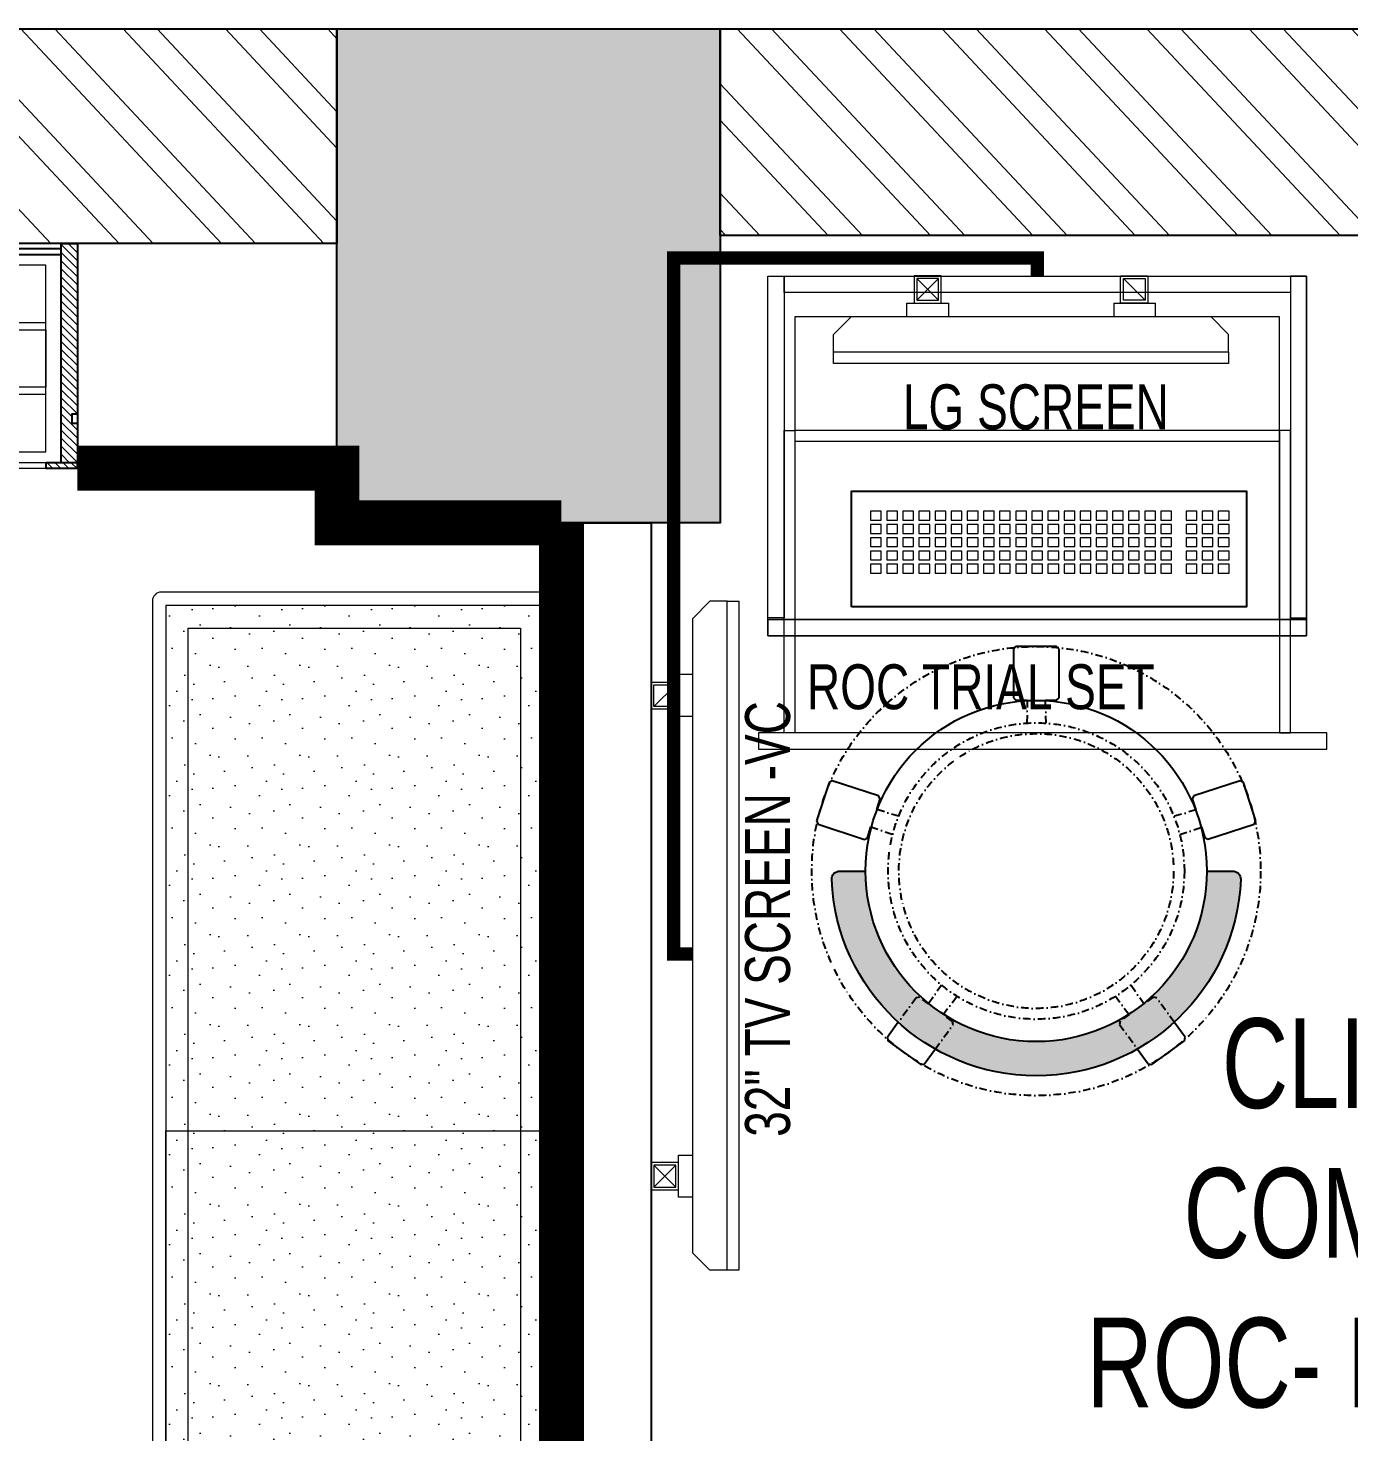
# Model space of a CAD drawing. Header units: feet. Extents: x 7066739 to 7090002, y -5586942 to -5581621.
# Drawn here: x 7083303 to 7084774, y -5583185 to -5581621 of the extents above; entities that cross this region are included whole.
import ezdxf

# ---------------------------------------------------------------- set-up
doc = ezdxf.new("R2010")
doc.units = ezdxf.units.FT
doc.header["$LTSCALE"] = 33
doc.header["$MEASUREMENT"] = 0
for name, pattern in [('ACAD_ISO03W100', [30, 12, -18]), ('DASHDOT2', [0.5, 0.25, -0.125, 0, -0.125]), ('HIDDEN', [9.524999999999995, 6.349999999999997, -3.174999999999998]), ('HIDDEN2', [4.7624999999999975, 3.174999999999998, -1.587499999999999])]:
    doc.linetypes.add(name, pattern=pattern)
doc.layers.add('A-WALL', color=1, linetype='Continuous')
doc.layers.add('column', color=10, linetype='Continuous')
for name, color, linetype, lineweight in [('Floor-Unit', 1, 'Continuous', 13), ('HATCH', 9, 'Continuous', 9), ('LENS-DIM', 252, 'Continuous', 5), ('LENS-FURNITURE', 13, 'Continuous', 9), ('LENS-HATCH', 251, 'Continuous', 5), ('LENS-PARTITION', 21, 'Continuous', 25), ('LENS-TEXT', 31, 'Continuous', 5), ('LENS_DIMENSION', 193, 'Continuous', 0), ('LENS_PARTITION', 21, 'Continuous', 25), ('LENS_TEXT', 31, 'Continuous', 5), ('LK-EQPMT', 3, 'Continuous', 18), ('LK-FF&E FLOOR', 1, 'Continuous', 9), ('LK-FF&E WALL', 1, 'Continuous', 9), ('LK-FLUTTED FINISH', 20, 'Continuous', 30), ('LK-MIRROR', 133, 'Continuous', 13), ('LN-ELEVATION-1', 81, 'Continuous', 25), ('LN-ELEVATION-2', 103, 'Continuous', 20), ('LN-ELEVATION-3', 125, 'Continuous', 18), ('LN-ELEVATION-5', 167, 'Continuous', 5), ('LN-HATCH', 251, 'Continuous', 0), ('TV', 92, 'Continuous', 18)]:
    doc.layers.add(name, color=color, linetype=linetype, lineweight=lineweight)
doc.styles.get("Standard").update_dxf_attribs({"font": 'GILC____.TTF'})
pattern_1 = [(45, (7858054.083674966, 3504049.203216764), (-4.490128060534575, 4.490128060534575), [])]

# ---------------------------------------------------------------- blocks, each defined once
blk = doc.blocks.new('A$Cb4ac870e')
at = {"layer": 'column'}
h = blk.add_hatch(color=8, dxfattribs=at)
h.dxf.hatch_style = 1
h.paths.add_polyline_path([(-5927.952112843282, 4888), (-6354.952112843283, 4888), (-6354.952112843283, 4338), (-5927.952112843282, 4338)])
h.paths.add_polyline_path([(-10255.95211284328, 4888), (-10684.95211284328, 4888), (-10684.95211284328, 4383), (-10255.95211284328, 4383)])
h.paths.add_polyline_path([(-16785.52432420291, 4888), (-17218.52432420291, 4888), (-17218.52432420291, 4332), (-16785.52432420291, 4332)])
h.paths.add_polyline_path([(-19473.52432420291, 257), (-19703.52432420291, 257), (-19703.52432420291, -432), (-19473.52432420291, -432)])
h.paths.add_polyline_path([(-16785.52432420291, 257), (-17218.52432420291, 257), (-17218.52432420291, -432), (-16785.52432420291, -432)])
h.paths.add_polyline_path([(-13294.52432420291, 257), (-13724.52432420291, 257), (-13724.52432420291, -432), (-13294.52432420291, -432)])
h.paths.add_polyline_path([(0, 458), (-454.9521128432825, 458), (-454.9521128432825, 0), (0, 0)])
h.paths.add_polyline_path([(-20164.52432420291, 59), (-20668.52432420291, 59), (-20668.52432420291, -432), (-20164.52432420291, -432)])
h.paths.add_polyline_path([(-20181.52432420291, 4377), (-20622.52432420291, 4377), (-20622.52432420291, 4888), (-20181.52432420291, 4888)])
h.paths.add_polyline_path([(-10255.95211284328, 248), (-10684.95211284328, 248), (-10684.95211284328, -432), (-10255.95211284328, -432)])
h.paths.add_polyline_path([(-13724.52432420291, 4888), (-13294.52432420291, 4888), (-13294.52432420291, 4371), (-13724.52432420291, 4371)])
h.paths.add_polyline_path([(-19703.52432420291, 4183), (-19703.52432420291, 4888), (-19473.52432420244, 4888), (-19473.52432420291, 4183)])
h.paths.add_polyline_path([(0, 4888), (-437.9521128432825, 4888), (-437.9521128432825, 4365), (0, 4365)])
at = {"layer": 'LN-HATCH'}
h = blk.add_hatch(dxfattribs=at)
h.set_pattern_fill('ANSI32', color=256, scale=222, angle=88.10999999999999)
h.set_pattern_definition([(133.11, (-3379912.135196781, 5464496.307277939), (-60.77608072651567, -56.89314995255626), []), (133.11, (-3379910.840886525, 5464535.530354766), (-60.77608072651567, -56.89314995255626), [])])
h.paths.add_polyline_path([(-20622.52432420291, 4659), (-22526.07278990932, 4659), (-22526.07278990932, 4889), (-20622.52432420291, 4889)])
h.paths.add_polyline_path([(-19703.52432420291, 4659), (-20181.52432420291, 4659), (-20181.52432420291, 4888), (-19703.52432420291, 4888)])
h.paths.add_polyline_path([(-17218.52432420291, 4659), (-19473.52432420244, 4659), (-19473.52432420244, 4888), (-17218.52432420291, 4888)])
h.paths.add_polyline_path([(-13724.52432420291, 4662), (-16785.52432420291, 4662), (-16785.52432420291, 4888), (-13724.52432420291, 4888)])
h.paths.add_polyline_path([(-10684.95211284328, 4662), (-13294.52432420291, 4662), (-13294.52432420291, 4888), (-10684.95211284328, 4888)])
h.paths.add_polyline_path([(-6354.952112843283, 4649), (-10255.95211284328, 4649), (-10255.95211284328, 4888), (-6354.952112843283, 4888)])
h.paths.add_polyline_path([(-437.9521128432825, 4658), (-5927.952112843282, 4658), (-5927.952112843282, 4888), (-437.9521128432825, 4888)])
h.paths.add_polyline_path([(-227.4760564216413, 458), (0, 458), (0, 4365), (-227.4760564216413, 4365)])
h.paths.add_polyline_path([(-10255.95211284328, -202), (-6728.952112843282, -202), (-6728.952112843282, 230), (-454.9521128432825, 230), (-454.9521128432825, 0), (-6498.952112842816, 0), (-6498.952112843283, -432), (-10255.95211284328, -432)])
h.paths.add_polyline_path([(-13294.52432420291, -202), (-10684.95211284328, -202), (-10684.95211284328, -432), (-13294.52432420291, -432)])
h.paths.add_polyline_path([(-16785.52432420291, -202), (-13724.52432420291, -202), (-13724.52432420291, -432), (-16785.52432420291, -432)])
h.paths.add_polyline_path([(-19473.52432420291, -202), (-17218.52432420291, -202), (-17218.52432420291, -432), (-19473.52432420291, -432)])
h.paths.add_polyline_path([(-20164.52432420291, -202), (-19703.52432420291, -202), (-19703.52432420291, -432), (-20164.52432420291, -432)])
h.paths.add_polyline_path([(-21695.52432420291, -190), (-20668.52432420291, -190), (-20668.52432420291, -432), (-21695.52432420291, -432)])
at = {"layer": 'A-WALL'}
for points in [[(-6354.952112843283, 4649), (-10255.95211284328, 4649), (-10255.95211284328, 4888), (-6354.952112843283, 4888)], [(-437.9521128432825, 4658), (-5927.952112843282, 4658), (-5927.952112843282, 4888), (-437.9521128432825, 4888)]]:
    blk.add_lwpolyline(points, close=True, dxfattribs=at)
at = {"layer": 'column'}
blk.add_lwpolyline([(-6354.952112843283, 4888), (-5927.952112843282, 4888), (-5927.952112843282, 4338), (-6354.952112843283, 4338)], close=True, dxfattribs=at)
blk = doc.blocks.new('TRIAL SET ROC')
at = {"layer": 'LENS-DIM', "ltscale": 0.5}
for points in [[(-400.3652351796627, -364.3162249757442), (-430.3652351796626, -364.3162249757442)], [(169.6347648203373, -364.3162249757442), (139.6347648203373, -364.3162249757442)]]:
    blk.add_lwpolyline(points, dxfattribs=at)
at = {"layer": 'LENS-FURNITURE'}
blk.add_lwpolyline([(-430.3652351796626, 18), (169.6347648203373, 18), (169.6347648203373, -382.3162249757443), (-430.3652351796626, -382.3162249757443)], close=True, dxfattribs=at)
at = {"layer": 'LENS-FURNITURE', "color": 146}
for points in [[(-412.3652351796627, -153.6065521437457), (-400.3652351796627, -153.6065521437457), (-400.3652351796628, -490.6065521437458), (-412.3652351796627, -490.6065521437458)], [(139.6347648203373, -153.6065521437458), (-400.3652351796627, -153.6065521437457), (-400.3652351796627, -165.6065521437457), (139.6347648203373, -165.6065521437458)], [(151.6347648203373, -153.6065521437458), (139.6347648203373, -153.6065521437458), (139.6347648203372, -490.6065521437458), (151.6347648203373, -490.6065521437458)], [(192.1347648203373, -490.6065521437458), (-440.8652351796627, -490.6065521437458), (-440.8652351796627, -508.6065521437458), (192.1347648203373, -508.6065521437458)]]:
    blk.add_lwpolyline(points, close=True, dxfattribs=at)
at = {"layer": 'LN-ELEVATION-2'}
for points in [[(-430.3652351796626, 18), (-412.3652351796627, 18), (-412.3652351796627, -362.3162249757442), (-430.3652351796626, -362.3162249757442)], [(-412.3652351796627, 18), (151.6347648203373, 18), (151.6347648203373, 0), (-412.3652351796627, 0)], [(169.6347648203373, 18), (151.6347648203373, 18), (151.6347648203373, -362.3162249757442), (169.6347648203373, -362.3162249757442)], [(169.6347648203373, -364.3162249757442), (-430.3652351796626, -364.3162249757442), (-430.3652351796626, -382.3162249757443), (169.6347648203373, -382.3162249757443)], [(169.6347648203373, -382.3162249757443), (-430.3652351796626, -382.3162249757443), (-430.3652351796626, -364.3162249757442), (169.6347648203373, -364.3162249757442)]]:
    blk.add_lwpolyline(points, close=True, dxfattribs=at)
at = {"layer": 'LN-ELEVATION-2', "linetype": 'HIDDEN', "ltscale": 100}
blk.add_lwpolyline([(-400.3652351796627, -364.3162249757442), (139.6347648203373, -364.3162249757442), (139.6347648203373, -27.35909500904381), (-400.3652351796627, -27.35909500904381)], close=True, dxfattribs=at)
at = {"insert": (-386.8645105547048, -414.1468168679739), "char_height": 50, "attachment_point": 1}
blk.add_mtext_dynamic_manual_height_columns('ROC TRIAL SET', width=625.228464345434, gutter_width=500, heights=[0], dxfattribs=at)
blk = doc.blocks.new('*U24')
at = {"layer": 'LK-EQPMT', "ltscale": 12}
blk.add_lwpolyline([(5.986879315214991, 4.914598100478997), (-5.986879315214991, 4.914598100478997), (-5.986879315214991, -4.914598100478997), (5.986879315214991, -4.914598100478997)], close=True, dxfattribs=at)
blk = doc.blocks.new('*U25')
at = {"color": 0, "linetype": 'ByBlock', "lineweight": -2}
for p in [(0, 0), (17.96063794564497, 0), (35.92127589128995, 0), (53.88191383693492, 0), (71.8425517825799, 0), (89.80318972822487, 0), (107.7638276738698, 0), (125.7244656195148, 0), (143.6851035651598, 0), (161.6457415108048, 0), (179.6063794564497, 0), (197.5670174020947, 0), (215.5276553477397, 0), (233.4882932933847, 0), (251.4489312390296, 0), (269.4095691846746, 0), (287.3702071303196, 0), (305.3308450759646, 0), (323.2914830216096, 0), (-9e-16, -14.74379430143699), (17.96063794564497, -14.74379430143699), (35.92127589128995, -14.74379430143699), (53.88191383693492, -14.74379430143699), (71.8425517825799, -14.74379430143699), (89.80318972822487, -14.74379430143699), (107.7638276738698, -14.74379430143699), (125.7244656195148, -14.74379430143699), (143.6851035651598, -14.74379430143699), (161.6457415108048, -14.74379430143699), (179.6063794564497, -14.74379430143699), (197.5670174020947, -14.74379430143699), (215.5276553477397, -14.74379430143699), (233.4882932933847, -14.74379430143699), (251.4489312390296, -14.74379430143699), (269.4095691846746, -14.74379430143699), (287.3702071303196, -14.74379430143699), (305.3308450759646, -14.74379430143699), (323.2914830216096, -14.74379430143699), (-1.8e-15, -29.48758860287398), (17.96063794564497, -29.48758860287398), (35.92127589128995, -29.48758860287398), (53.88191383693492, -29.48758860287398), (71.8425517825799, -29.48758860287398), (89.80318972822487, -29.48758860287398), (107.7638276738698, -29.48758860287398), (125.7244656195148, -29.48758860287398), (143.6851035651598, -29.48758860287398), (161.6457415108048, -29.48758860287398), (179.6063794564497, -29.48758860287398), (197.5670174020947, -29.48758860287398), (215.5276553477397, -29.48758860287398), (233.4882932933847, -29.48758860287398), (251.4489312390296, -29.48758860287398), (269.4095691846746, -29.48758860287398), (287.3702071303196, -29.48758860287398), (305.3308450759646, -29.48758860287398), (323.2914830216096, -29.48758860287398), (-2.7e-15, -44.23138290431096), (17.96063794564497, -44.23138290431096), (35.92127589128995, -44.23138290431096), (53.88191383693492, -44.23138290431096), (71.8425517825799, -44.23138290431096), (89.80318972822487, -44.23138290431096), (107.7638276738698, -44.23138290431096), (125.7244656195148, -44.23138290431096), (143.6851035651598, -44.23138290431096), (161.6457415108048, -44.23138290431096), (179.6063794564497, -44.23138290431096), (197.5670174020947, -44.23138290431096), (215.5276553477397, -44.23138290431096), (233.4882932933847, -44.23138290431096), (251.4489312390296, -44.23138290431096), (269.4095691846746, -44.23138290431096), (287.3702071303196, -44.23138290431096), (305.3308450759646, -44.23138290431096), (323.2914830216096, -44.23138290431096), (-3.6e-15, -58.97517720574795), (17.96063794564497, -58.97517720574795), (35.92127589128994, -58.97517720574795), (53.88191383693492, -58.97517720574795), (71.8425517825799, -58.97517720574795), (89.80318972822487, -58.97517720574795), (107.7638276738698, -58.97517720574795), (125.7244656195148, -58.97517720574795), (143.6851035651598, -58.97517720574795), (161.6457415108048, -58.97517720574795), (179.6063794564497, -58.97517720574795), (197.5670174020947, -58.97517720574795), (215.5276553477397, -58.97517720574795), (233.4882932933847, -58.97517720574795), (251.4489312390296, -58.97517720574795), (269.4095691846746, -58.97517720574795), (287.3702071303196, -58.97517720574795), (305.3308450759646, -58.97517720574795), (323.2914830216096, -58.97517720574795)]:
    blk.add_blockref('*U24', p, dxfattribs=at)
blk = doc.blocks.new('*U22')
at = {"layer": 'LK-EQPMT', "ltscale": 12}
blk.add_lwpolyline([(5.986879315214991, 4.914598100478997), (-5.986879315214991, 4.914598100478997), (-5.986879315214991, -4.914598100478997), (5.986879315214991, -4.914598100478997)], close=True, dxfattribs=at)
blk = doc.blocks.new('*U23')
at = {"color": 0, "linetype": 'ByBlock', "lineweight": -2}
for p in [(0, 0), (17.96063794564497, 0), (35.92127589128995, 0), (-9e-16, -14.74379430143699), (17.96063794564497, -14.74379430143699), (35.92127589128995, -14.74379430143699), (-1.8e-15, -29.48758860287398), (17.96063794564497, -29.48758860287398), (35.92127589128995, -29.48758860287398), (-2.7e-15, -44.23138290431096), (17.96063794564497, -44.23138290431096), (35.92127589128995, -44.23138290431096), (-3.6e-15, -58.97517720574795), (17.96063794564497, -58.97517720574795), (35.92127589128994, -58.97517720574795)]:
    blk.add_blockref('*U22', p, dxfattribs=at)
blk = doc.blocks.new('*U17')
at = {"ltscale": 12}
blk.add_lwpolyline([(8.040144996717572, 2.91038e-11), (8.040144996717572, 129.0940371821052), (448.0401449967176, 129.0940371821052), (448.0401449967176, 2.91038e-11)], close=True, dxfattribs=at)
for name, p in [('*U25', (35.16895717114949, 101.6202952143818)), ('*U23', (386.6121428576974, 101.6202952143818))]:
    blk.add_blockref(name, p)
blk = doc.blocks.new('CLINIC SCREEN')
at = {"layer": 'TV'}
for p, q in [((-103.1090284836336, 42.85441964946222), (-127.4114311772946, 18.55201695591665)), ((-127.4114311772946, 42.85441964946222), (-103.1090284836336, 18.55201695591665)), ((102.7052824410566, 42.85441964946222), (127.007685134602, 18.55201695591665))]:
    blk.add_line(p, q, dxfattribs=at)
at = {"layer": 'TV', "ltscale": 12}
for p, q in [((-220.0000000000082, -19.41163062257681), (-200.5883693773149, 0)), ((200.5883693773149, 0), (-200.5883693773149, 0)), ((-138.5315413423604, 0), (-138.5315413423604, 15.514207008644)), ((-138.5315413423604, 15.514207008644), (-91.98892031613741, 15.514207008644)), ((-91.98892031613741, 15.514207008644), (-91.98892031613741, 0)), ((91.98892031610741, 15.514207008644), (91.98892031610741, 0)), ((91.98892031610741, 15.514207008644), (138.5315413423595, 15.514207008644)), ((138.5315413423595, 0), (138.5315413423595, 15.514207008644)), ((219.9999999999918, -19.41163062257681), (200.5883693773149, 0)), ((-220.0000000000082, -38.82326124538668), (-220.0000000000082, -19.41163062257681)), ((219.9999999999918, -38.82326124538668), (219.9999999999918, -19.41163062257681))]:
    blk.add_line(p, q, dxfattribs=at)
at = {"layer": 'TV'}
for points in [[(-130.4492315140169, 15.51421661919448), (-100.0712281470269, 15.51421661919448), (-100.0712281470269, 45.89221998606814), (-130.4492315140169, 45.89221998606814)], [(-127.4114311772946, 18.55201695591665), (-103.1090284836336, 18.55201695591665), (-103.1090284836336, 42.85441964946222), (-127.4114311772946, 42.85441964946222)], [(130.0454854713243, 15.51421661919448), (99.66748210433435, 15.51421661919448), (99.66748210433435, 45.89221998606814), (130.0454854713243, 45.89221998606814)], [(127.007685134602, 18.55201695591665), (102.7052824410566, 18.55201695591665), (102.7052824410566, 42.85441964946222), (127.007685134602, 42.85441964946222)]]:
    blk.add_lwpolyline(points, close=True, dxfattribs=at)
at = {"layer": 'TV', "ltscale": 12}
blk.add_lwpolyline([(-220.0000000000082, -51.71278328332107), (-220.0000000000082, -38.82326124538668), (219.9999999999918, -38.82326124538668), (219.9999999999918, -51.71278328332107)], close=True, dxfattribs=at)
at = {"layer": 'Floor-Unit', "color": 0, "ltscale": 2, "insert": (5.199680584678389, -100.4085774972336), "char_height": 50, "attachment_point": 5}
blk.add_mtext_dynamic_manual_height_columns('LG SCREEN', width=466.4796511627907, gutter_width=12.5, heights=[0], dxfattribs=at)
blk = doc.blocks.new('32INCH VC FOR CLINIC')
at = {"layer": 'LK-EQPMT'}
for p, q in [((116.8909715171903, 152.5672029328125), (92.58856882341206, 128.264800239267)), ((92.58856882341206, 152.5672029328125), (116.8909715171903, 128.264800239267)), ((627.7052824404091, 152.5672029328125), (652.0076851341872, 128.264800239267))]:
    blk.add_line(p, q, dxfattribs=at)
at = {"layer": 'LK-EQPMT', "ltscale": 12}
for p, q in [((81.46845865808427, 109.7127832833503), (81.46845865808427, 125.2269902919943)), ((81.46845865808427, 125.2269902919943), (128.0110796838999, 125.2269902919943)), ((128.0110796838999, 125.2269902919943), (128.0110796838999, 109.7127832833503)), ((616.9889203161001, 125.2269902919943), (616.9889203161001, 109.7127832833503)), ((616.9889203161001, 125.2269902919943), (663.5315413419156, 125.2269902919943)), ((663.5315413419156, 109.7127832833503), (663.5315413419156, 125.2269902919943)), ((0, 90.30115266077335), (19.41163062304258, 109.7127832833503)), ((725.5883693769574, 109.7127832833503), (19.41163062304258, 109.7127832833503)), ((745, 90.30115266077335), (725.5883693769574, 109.7127832833503)), ((0, 70.88952203796362), (0, 90.30115266077335)), ((745, 70.88952203796362), (745, 90.30115266077335))]:
    blk.add_line(p, q, dxfattribs=at)
at = {"layer": 'LK-EQPMT'}
for points in [[(89.55076848529278, 125.2269999025447), (119.9287718534469, 125.2269999025447), (119.9287718534469, 155.6050032694184), (89.55076848529278, 155.6050032694184)], [(92.58856882341206, 128.264800239267), (116.8909715171903, 128.264800239267), (116.8909715171903, 152.5672029328125), (92.58856882341206, 152.5672029328125)], [(655.0454854704439, 125.2269999025447), (624.6674821041522, 125.2269999025447), (624.6674821041522, 155.6050032694184), (655.0454854704439, 155.6050032694184)], [(652.0076851341872, 128.264800239267), (627.7052824404091, 128.264800239267), (627.7052824404091, 152.5672029328125), (652.0076851341872, 152.5672029328125)]]:
    blk.add_lwpolyline(points, close=True, dxfattribs=at)
at = {"layer": 'LK-EQPMT', "ltscale": 12}
blk.add_lwpolyline([(0, 58.0000000000291), (0, 70.88952203796362), (745, 70.88952203796362), (745, 58.0000000000291)], close=True, dxfattribs=at)
at = {"layer": 'LENS-TEXT', "color": 0, "ltscale": 2, "insert": (391.1996805854142, 25.6359011628374), "char_height": 50, "attachment_point": 5}
blk.add_mtext_dynamic_manual_height_columns('32" TV SCREEN -VC', width=466.4796511627907, gutter_width=12.5, heights=[0], dxfattribs=at)
blk = doc.blocks.new('DR STOOL')
at = {"layer": 'HATCH'}
h = blk.add_hatch(dxfattribs=at)
h.set_pattern_fill('ANSI36', color=250, angle=-90.00000000000001)
h.set_pattern_definition([(315, (-227.8099174643867, 917.3997257252777), (6.173926083235043, -1.683798022700468), [7.9375, -1.587499999999999, 0, -1.587499999999999])])
edge = h.paths.add_edge_path()
edge.add_line((-190.0000000041909, 4.511094e-10), (-218.6899174675346, 4.511094e-10))
edge.add_arc((-218.6899174670689, 9.120000000388245), 9.119999999940092, 177.6119845363388, 269.9999999996136, ccw=False)
edge.add_arc((-1.8626451e-09, 3.565219e-10), 228.000000002257, 2.3880154632688004, 177.6119845367313, ccw=False)
edge.add_arc((218.6899174633436, 9.120000000497384), 9.120000000051716, -90.00000000034493, 2.3880154629299, ccw=False)
edge.add_line((218.6899174633436, 4.511094e-10), (190, 4.511094e-10))
edge.add_arc((-1.8626451e-09, 4.511094e-10), 190.000000001979, -1.27e-14, 180)
at = {"layer": 'LN-ELEVATION-1', "color": 1, "ltscale": 100}
for p, q in [((-128.6221585394814, 215.4841044476634), (-165.2704676063731, 189.0243927398114)), ((-124.7228340068832, 214.8545704018979), (-128.6221585394814, 215.4841044476634)), ((-112.6981821293011, 198.1996966340157), (-124.7228340068832, 214.8545704018979)), ((124.7553772013634, 214.9803744515593), (112.5488144652918, 198.2845540212292)), ((128.7014972954057, 215.5933048763618), (124.7553772013634, 214.9803744515593)), ((128.7014972954057, 215.5933048763618), (124.7553772013634, 214.9803744515593)), ((165.1911288509145, 188.915192311113), (128.7014972954057, 215.5933048763618)), ((165.1911288509145, 188.915192311113), (128.7014972954057, 215.5933048763618)), ((-165.2704676063731, 189.0243927398114), (-165.9069543029182, 185.0820035930228)), ((165.7973639420234, 185.0121775862135), (165.1911288509145, 188.915192311113)), ((165.7973639420234, 185.0121775862135), (165.1911288509145, 188.915192311113)), ((-165.9069543029182, 185.0820035930228), (-153.8003208162263, 168.3135803133482)), ((153.6734594982117, 168.4294150282658), (165.7973639420234, 185.0121775862135)), ((-191.2928382232785, -35.45407700946089), (-242.9550312487409, -52.24013893969095)), ((-187.9259491492994, -37.1695928365807), (-191.2928382232785, -35.45407700946089)), ((-184.1424400564283, -48.81403796559607), (-187.9259491492994, -37.1695928365807)), ((188.0651108901948, -36.96233201187715), (184.0504167033359, -49.19388854173303)), ((191.3981811110861, -35.27656588272658), (188.0651108901948, -36.96233201187715)), ((243.0100176925771, -52.21682526778022), (191.3981811110861, -35.27656588272658)), ((-242.9550312487409, -52.24013893969095), (-244.7482102331705, -55.75945052818861)), ((-244.7482102331705, -55.75945052818861), (-230.7800458371639, -98.74904560100549)), ((230.715890809428, -98.7280946081737), (244.8123673382215, -55.78040257930116)), ((244.8123673382215, -55.78040257930116), (243.0100176925771, -52.21682526778022)), ((-173.8639617776498, -80.4479453730819), (-177.8421125086024, -68.2044548037811)), ((177.6922140880488, -68.56540505095472), (173.8739495249465, -80.1985000452405)), ((-227.2218665438704, -100.5620286722478), (-175.5596735184081, -83.7759667420105)), ((-175.5596735184081, -83.7759667420105), (-173.8639617776498, -80.4479453730819)), ((173.8739495249465, -80.1985000452405), (175.5794035866856, -83.5704969359358)), ((175.5794035866856, -83.5704969359358), (227.1912401677109, -100.5107563209894)), ((-230.7800458371639, -98.74904560100549), (-227.2218665438704, -100.5620286722478)), ((227.1912401677109, -100.5107563209894), (230.715890809428, -98.7280946081737)), ((-22.72193054761737, -190.2142363802995), (-25.39390889601782, -192.886214728569)), ((-25.39390889601782, -192.886214728569), (-25.39390889601782, -247.2070584567482)), ((-10.47823652112856, -190.2142363802995), (-22.72193054761737, -190.2142363802995)), ((22.78362171910703, -190.2142363802995), (9.910054048988968, -190.2142363802995)), ((25.42475448176265, -192.8553691428751), (22.78362171910703, -190.2142363802995)), ((25.42475448176265, -247.1762128710543), (25.42475448176265, -192.8553691428751)), ((-25.39390889601782, -247.2070584567482), (-22.60096735274419, -250)), ((-22.60096735274419, -250), (22.60096735274419, -250)), ((22.60096735274419, -250), (25.42475448176265, -247.1762128710543))]:
    blk.add_line(p, q, dxfattribs=at)
at = {"layer": 'LN-ELEVATION-1', "linetype": 'DASHDOT2'}
for p, q in [((-92.92521573789418, 170.8129362839827), (-112.6981821293011, 198.1996966340157)), ((112.5488144652918, 198.2845540212292), (92.69529851106927, 171.1294289919315)), ((-153.8003208162263, 168.3135803133482), (-134.1093360339291, 141.0403694751003)), ((-103.4542870586738, 159.9154408004979), (-93.52748446213081, 167.0824927485227)), ((-88.15393704269081, 139.4771787207864), (-103.4542870586738, 159.9154408004979)), ((-93.52748446213081, 167.0824927485227), (-92.92521573789418, 170.8129362839827)), ((103.6608748426661, 159.8406005539291), (88.19885099539533, 139.4487815762331)), ((92.69529851106927, 171.1294289919315), (93.26858203159645, 167.4385604566923)), ((93.26858203159645, 167.4385604566923), (103.6608748426661, 159.8406005539291)), ((133.7372852512635, 141.1612321265929), (153.6734594982117, 168.4294150282658)), ((-134.1093360339291, 141.0403694751003), (-130.4219571123831, 140.4450534014686)), ((-130.4219571123831, 140.4450534014686), (-119.9844727469608, 147.9808124662595)), ((-119.9844727469608, 147.9808124662595), (-105.3687285655178, 126.9741353208374)), ((105.4096150295809, 126.94019481352), (120.1194891873747, 147.8074627162714)), ((120.1194891873747, 147.8074627162714), (130.0033113472163, 140.5812532722048)), ((130.0033113472163, 140.5812532722048), (133.7372852512635, 141.1612321265929)), ((-159.954806596972, -40.49024384317454), (-184.1424400564283, -48.81403796559607)), ((184.0504167033359, -49.19388854173303), (159.8786162491887, -40.79004861696012)), ((-177.8421125086024, -68.2044548037811), (-153.4148110738024, -60.73628028803068)), ((153.3006618716754, -61.02382378749462), (177.6922140880488, -68.56540505095472)), ((-10.92024635523557, -164.6382343793375), (-10.47823652112856, -190.2142363802995)), ((9.910054048988968, -190.2142363802995), (10.35584833659231, -164.674698740353))]:
    blk.add_line(p, q, dxfattribs=at)
at = {"layer": 'LN-ELEVATION-1', "color": 1, "ltscale": 100}
blk.add_lwpolyline([(-190.0000000023283, 0), (-218.6899174656719, 0, -0.4264743413925903), (-227.8019973598421, 9.5, -0.959166304662544), (227.8019973593764, 9.5, -0.4264743413925903), (218.6899174647406, 0), (190.0000000013969, 0)], format="xyb", dxfattribs=at)
at = {"layer": 'LN-ELEVATION-1', "linetype": 'DASHDOT2'}
for radius in [250, 165, 153]:
    blk.add_circle((0, 0), radius, dxfattribs=at)
at = {"layer": 'LN-ELEVATION-1', "color": 1, "ltscale": 100}
blk.add_circle((0, 0), 190, dxfattribs=at)
blk = doc.blocks.new('VC HD 1200')
at = {"layer": 'LN-HATCH', "ltscale": 0.5}
h = blk.add_hatch(dxfattribs=at)
h.set_pattern_fill('ANSI31', color=256, scale=2)
h.set_pattern_definition([(45, (3760859.752907088, 1795248.935917533), (-4.490128060534575, 4.490128060534575), [])])
h.paths.add_polyline_path([(-1200, 250), (-1200, 60), (-1194, 60), (-1194, 50), (-1200, 50), (-1200, 6), (-1182, 6), (-1182, 250)])
h = blk.add_hatch(dxfattribs=at)
h.set_pattern_fill('ANSI31', color=256, scale=2)
h.set_pattern_definition(pattern_1)
h.paths.add_polyline_path([(0, 250), (0, 60), (-6, 60), (-6, 50), (0, 50), (0, 6), (-18, 6), (-18, 250)])
h = blk.add_hatch(dxfattribs=at)
h.set_pattern_fill('ANSI31', color=256, scale=2)
h.set_pattern_definition([(45, (7858047.083674965, 3504049.203216764), (-4.490128060534575, 4.490128060534575), [])])
h.paths.add_polyline_path([(-1165, 6), (-1165, 0), (-1200, 0), (-1200, 6)])
h = blk.add_hatch(dxfattribs=at)
h.set_pattern_fill('ANSI31', color=256, scale=2)
h.set_pattern_definition(pattern_1)
h.paths.add_polyline_path([(-28, 6), (-28, 0), (0, 0), (0, 6)])
at = {"layer": 'LN-ELEVATION-1', "ltscale": 0.5}
for points in [[(-1200, 250), (-1200, 60), (-1194, 60), (-1194, 50), (-1200, 50), (-1200, 6), (-1182, 6), (-1182, 250)], [(-18, 238), (-1182, 238), (-1182, 244), (-18, 244)], [(0, 250), (0, 60), (-6, 60), (-6, 50), (0, 50), (0, 6), (-18, 6), (-18, 250)], [(-1165, 6), (-1165, 0), (-1200, 0), (-1200, 6)], [(-35, 6), (-35, 0), (0, 0), (0, 6)]]:
    blk.add_lwpolyline(points, close=True, dxfattribs=at)
at = {"layer": 'LN-ELEVATION-3', "ltscale": 0.5}
for p, q in [((-1182, 250), (-18, 250)), ((-1165, 6), (-35, 6)), ((-35, 0), (-1165, 0))]:
    blk.add_line(p, q, dxfattribs=at)
for points in [[(-1165.000000000465, 226), (-35, 226), (-35, 18), (-1165.000000000465, 18)], [(-1165.000000000465, 226), (-983.3333333334886, 226), (-983.3333333334886, 162), (-1165.000000000465, 162)], [(-975.3333333334886, 226), (-793.6666666665112, 226), (-793.6666666665112, 162), (-975.3333333334886, 162)], [(-785.6666666665112, 226), (-603.9999999995342, 226), (-603.9999999995342, 162), (-785.6666666665112, 162)], [(-595.9999999995342, 226), (-414.3333333325572, 226), (-414.3333333325572, 162), (-595.9999999995342, 162)], [(-406.3333333325572, 226), (-224.6666666655801, 226), (-224.6666666655801, 162), (-406.3333333325572, 162)], [(-216.6666666655801, 226), (-34.99999999860302, 226), (-34.99999999860302, 162), (-216.6666666655801, 162)], [(-1165.000000000465, 90), (-983.3333333334886, 90), (-983.3333333334886, 154), (-1165.000000000465, 154)], [(-975.3333333334886, 154), (-793.6666666665112, 154), (-793.6666666665112, 90), (-975.3333333334886, 90)], [(-785.6666666665112, 154), (-603.9999999995342, 154), (-603.9999999995342, 90), (-785.6666666665112, 90)], [(-595.9999999995342, 154), (-414.3333333325572, 154), (-414.3333333325572, 90), (-595.9999999995342, 90)], [(-406.3333333325572, 154), (-224.6666666655801, 154), (-224.6666666655801, 90), (-406.3333333325572, 90)], [(-216.6666666655801, 154), (-34.99999999860302, 154), (-34.99999999860302, 90), (-216.6666666655801, 90)], [(-1165.000000000465, 82), (-983.3333333334886, 82), (-983.3333333334886, 18), (-1165.000000000465, 18)], [(-975.3333333334886, 82), (-793.6666666665112, 82), (-793.6666666665112, 18), (-975.3333333334886, 18)], [(-785.6666666665112, 82), (-603.9999999995342, 82), (-603.9999999995342, 18), (-785.6666666665112, 18)], [(-595.9999999995342, 82), (-414.3333333325572, 82), (-414.3333333325572, 18), (-595.9999999995342, 18)], [(-406.3333333325572, 82), (-224.6666666655801, 82), (-224.6666666655801, 18), (-406.3333333325572, 18)], [(-216.6666666655801, 82), (-34.99999999860302, 82), (-34.99999999860302, 18), (-216.6666666655801, 18)]]:
    blk.add_lwpolyline(points, close=True, dxfattribs=at)
blk = doc.blocks.new('2 seater bench')
at = {"layer": 'LENS-HATCH', "lineweight": 0}
h = blk.add_hatch(dxfattribs=at)
h.set_pattern_fill('STIP1', color=177, scale=100, angle=269.9999999999999, pattern_type=2)
h.set_pattern_definition([(270, (6617251.078707985, -170421.6063060569), (100, -1.516e-13), [0, -100]), (270, (6617235.078707984, -170433.6063060569), (100, -1.516e-13), [0, -100]), (270, (6617211.078707985, -170428.6063060569), (100, -1.516e-13), [0, -100]), (270, (6617188.078707985, -170463.6063060569), (100, -1.516e-13), [0, -100]), (270, (6617224.078707985, -170460.6063060569), (100, -1.516e-13), [0, -100]), (270, (6617248.078707985, -170487.6063060569), (100, -1.516e-13), [0, -100]), (270, (6617255.078707985, -170452.6063060569), (100, -1.516e-13), [0, -100]), (270, (6617214.078707985, -170494.6063060569), (100, -1.516e-13), [0, -100]), (270, (6617182.078707985, -170489.6063060569), (100, -1.516e-13), [0, -100]), (270, (6617167.078707985, -170415.6063060568), (100, -1.516e-13), [0, -100]), (270, (6617187.078707985, -170433.6063060569), (100, -1.516e-13), [0, -100]), (270, (6617168.078707984, -170447.6063060569), (100, -1.516e-13), [0, -100]), (270, (6617232.078707985, -170508.6063060569), (100, -1.516e-13), [0, -100]), (270, (6617207.078707984, -170476.6063060568), (100, -1.516e-13), [0, -100]), (270, (6617240.078707984, -170468.6063060569), (100, -1.516e-13), [0, -100]), (270, (6617231.078707984, -170485.6063060569), (100, -1.516e-13), [0, -100]), (270, (6617204.078707985, -170449.6063060568), (100, -1.516e-13), [0, -100]), (270, (6617258.078707984, -170477.6063060569), (100, -1.516e-13), [0, -100]), (270, (6617199.078707984, -170508.6063060569), (100, -1.516e-13), [0, -100]), (270, (6617169.078707985, -170505.6063060569), (100, -1.516e-13), [0, -100])])
h.paths.add_polyline_path([(585, 210), (0, 210), (0, -210), (585, -210)])
h.paths.add_polyline_path([(0, 245), (0, -210)])
h.paths.add_polyline_path([(-585, 210), (0, 210), (0, -210), (-585, -210)])
at = {"layer": 'LN-ELEVATION-2', "ltscale": 0.5}
for points in [[(-585, 210), (0, 210), (0, -210), (-585, -210)], [(585.0000000009313, 210), (0, 210), (0, -210), (585.0000000009313, -210)]]:
    blk.add_lwpolyline(points, close=True, dxfattribs=at)
at = {"layer": 'LN-ELEVATION-5', "ltscale": 0.5}
blk.add_lwpolyline([(590, 225), (-590, 225, 0.4142135623730951), (-600, 215), (-600, -215, 0.4142135623730951), (-590, -225), (590, -225, 0.4142135623730951), (600, -215), (600, 215, 0.4142135623730951)], format="xyb", close=True, dxfattribs=at)
blk.add_lwpolyline([(585, 210), (-585, 210), (-585, -210), (585, -210)], close=True, dxfattribs=at)
at = {"layer": 'LN-ELEVATION-5', "linetype": 'HIDDEN2', "ltscale": 11}
blk.add_lwpolyline([(-560, 185), (560.0000000009313, 185), (560.0000000009313, -185), (-560, -185)], close=True, dxfattribs=at)

msp = doc.modelspace()

# ---------------------------------------------------------------- linework, layer by layer
at = {"color": 13, "linetype": 'ACAD_ISO03W100', "ltscale": 0.01, "const_width": 15}
msp.add_lwpolyline([(7084427.169324434, -5581897.709601372), (7084427.169324434, -5581877.35050635), (7084022.113265036, -5581877.350506358), (7084022.113265036, -5582652.350506354), (7084043.005485014, -5582652.350506354)], dxfattribs=at)
at = {"layer": 'LENS-PARTITION'}
for points in [[(7083357.908079399, -5582111.35050635), (7083647.113265036, -5582111.35050635), (7083647.113265036, -5581861.35050635), (7083357.908079399, -5581861.35050635)], [(7083997.113265037, -5583452.350506351), (7083897.113265037, -5583452.350506351), (7083897.113265037, -5582172.350506349), (7083997.113265037, -5582172.350506349)]]:
    msp.add_lwpolyline(points, close=True, dxfattribs=at)
at = {"layer": 'LK-FLUTTED FINISH', "linetype": 'ACAD_ISO03W100', "ltscale": 0.05, "const_width": 50}
msp.add_lwpolyline([(7083897.113265037, -5586280.350506349), (7083897.113265037, -5582172.350506349)], dxfattribs=at)
at = {"layer": 'LK-MIRROR', "linetype": 'ACAD_ISO03W100', "ltscale": 0.05, "const_width": 50}
msp.add_lwpolyline([(7083897.113265037, -5582172.350506349), (7083647.113265036, -5582172.350506349), (7083647.113265036, -5582111.35050635), (7083357.908079399, -5582111.35050635)], dxfattribs=at)

# ---------------------------------------------------------------- block references
for name, p in [('TRIAL SET ROC', (7084557.534559613, -5581915.709601372)), ('*U17', (7084212.314995442, -5582265.982670992))]:
    msp.add_blockref(name, p)
at = {"rotation": 89.99999999999999}
msp.add_blockref('32INCH VC FOR CLINIC', (7084152.718268297, -5583004.613392971), dxfattribs=at)
at = {"layer": 'LENS-FURNITURE', "rotation": 180}
msp.add_blockref('DR STOOL', (7084426.02491632, -5582560.023206993), dxfattribs=at)
at = {"layer": 'LENS_DIMENSION'}
msp.add_blockref('A$Cb4ac870e', (7090002.06537788, -5586510.350506349), dxfattribs=at)
at = {"layer": 'LENS_PARTITION'}
msp.add_blockref('CLINIC SCREEN', (7084420.366592233, -5581943.06869638), dxfattribs=at)
at = {"layer": 'LK-FF&E FLOOR', "rotation": 90}
msp.add_blockref('2 seater bench', (7083666.479330248, -5582849.440914062), dxfattribs=at)
at = {"layer": 'LK-FF&E WALL', "xscale": -1}
msp.add_blockref('VC HD 1200', (7082157.908079399, -5582111.35050635), dxfattribs=at)

# ---------------------------------------------------------------- texts
at = {"layer": 'LENS_TEXT', "linetype": 'Continuous', "ltscale": 3, "insert": (7084846.319066952, -5582941.439653636), "char_height": 100, "attachment_point": 5}
msp.add_mtext_dynamic_manual_height_columns('CLINIC-1 COMPACT ROC- MINSIGN', width=730.5073781448633, gutter_width=0.9999999999999992, heights=[0], dxfattribs=at)

doc.saveas('drawing.dxf')
